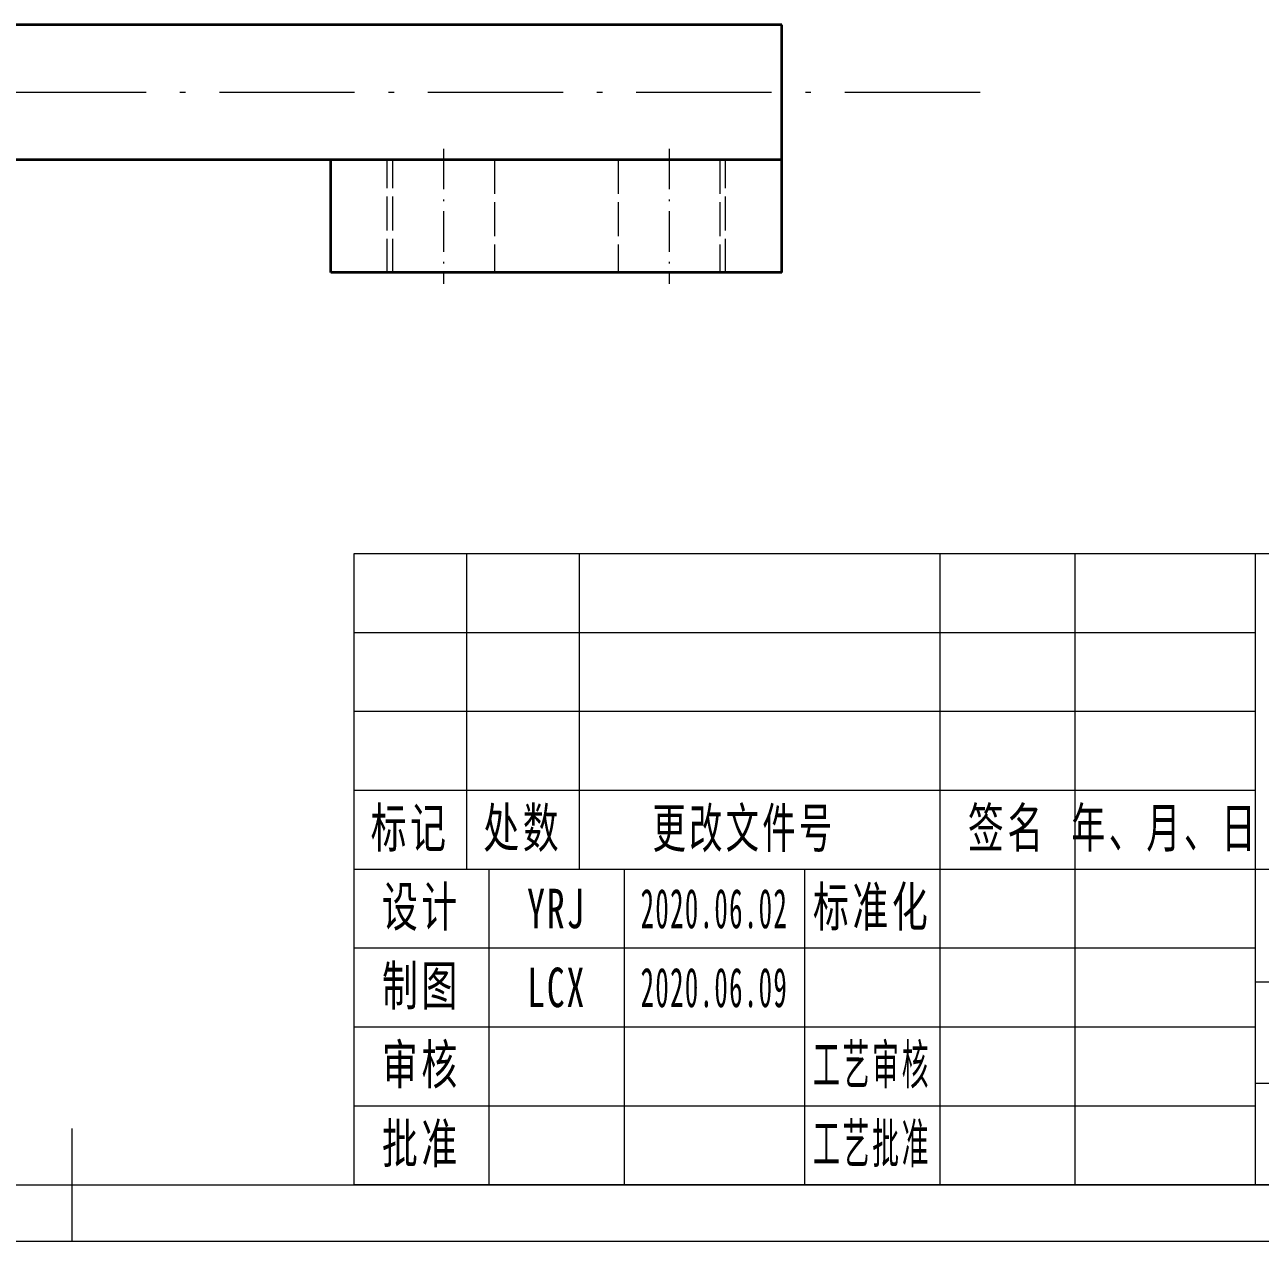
# Model space of a CAD drawing. Header units: millimetres. Extents: x -15766 to 80009, y -9701 to 15159.
# Drawn here: x 4663.9 to 4773.5, y 13253.7 to 13361.7 of the extents above; entities that cross this region are included whole.
import ezdxf

# ---------------------------------------------------------------- set-up
doc = ezdxf.new("R2010")
doc.units = ezdxf.units.MM
for name, pattern in [('CENTER-HOKUTO_1', [16, 13, -1, 1, -1]), ('DASHDOT', [18.5, 12, -3, 0.5, -3]), ('DASHED', [15, 12, -3]), ('HIDDEN-HOKUTO_1', [2, 1, -1])]:
    doc.linetypes.add(name, pattern=pattern)
for name, color, linetype, lineweight in [('AM_7', 2, 'CENTER-HOKUTO_1', 18), ('AM_HID', 1, 'HIDDEN-HOKUTO_1', 18), ('AM_VIS', 7, 'Continuous', 18), ('CDRAFT0', 7, 'Continuous', 18), ('title_frame', 7, 'Continuous', 18), ('尺寸线层', 3, 'Continuous', 18), ('粗实线层_1', 7, 'Continuous', 15), ('细实线层', 7, 'Continuous', 18)]:
    doc.layers.add(name, color=color, linetype=linetype, lineweight=lineweight)
doc.styles.add('UserTxtStyle1', font='', dxfattribs={"width": 0.618357})
doc.styles.add('UserTxtStyle2', font='', dxfattribs={"width": 0.634692})
doc.styles.add('标准', font='', dxfattribs={"width": 0.667})
doc.styles.get('UserTxtStyle1').set_extended_font_data('宋体')
doc.styles.get('UserTxtStyle2').set_extended_font_data('宋体')
doc.styles.get('标准').set_extended_font_data('宋体')

# ---------------------------------------------------------------- blocks, each defined once
blk = doc.blocks.new('*X614')
at = {"layer": 'CDRAFT0'}
blk.add_line((0, 0), (420, 0), dxfattribs=at)
at = {"layer": '粗实线层_1'}
for p, q in [((210, 0), (210, 10)), ((25, 5), (415, 5))]:
    blk.add_line(p, q, dxfattribs=at)

msp = doc.modelspace()

# ---------------------------------------------------------------- linework, layer by layer
at = {"layer": 'AM_7', "linetype": 'DASHDOT', "lineweight": 13}
msp.add_line((4748.63462, 13355.68102), (4537.45689, 13355.68102), dxfattribs=at)
at = {"layer": 'AM_7', "linetype": 'DASHDOT', "lineweight": 13, "ltscale": 0.300015}
for p, q in [((4701.03648, 13350.68108), (4701.03648, 13338.68047)), ((4721.03648, 13350.68108), (4721.03648, 13338.68047))]:
    msp.add_line(p, q, dxfattribs=at)
at = {"layer": 'AM_HID', "linetype": 'DASHED', "lineweight": 13}
msp.add_line((4731.03648, 13349.68102), (4691.03648, 13349.68102), dxfattribs=at)
at = {"layer": 'AM_HID', "linetype": 'DASHED', "lineweight": 13, "ltscale": 0.25}
for p, q in [((4696.03648, 13339.68102), (4696.03648, 13349.68102)), ((4696.53648, 13339.68102), (4696.53648, 13349.68102)), ((4705.53648, 13349.68102), (4705.53648, 13339.68102)), ((4716.53648, 13349.68102), (4716.53648, 13339.68102)), ((4725.53648, 13349.68102), (4725.53648, 13339.68102)), ((4726.03648, 13339.68102), (4726.03648, 13349.68102))]:
    msp.add_line(p, q, dxfattribs=at)
at = {"layer": 'AM_VIS', "lineweight": 35}
for p, q in [((4731.03648, 13361.68102), (4555.05552, 13361.68102)), ((4731.03648, 13355.68102), (4731.03648, 13361.68102)), ((4731.03648, 13349.68102), (4731.03648, 13355.68102)), ((4691.03648, 13349.68102), (4555.05552, 13349.68102)), ((4731.03648, 13349.68102), (4691.03648, 13349.68102)), ((4691.03648, 13339.68102), (4691.03648, 13349.68102)), ((4731.03648, 13339.68102), (4731.03648, 13349.68102)), ((4731.03648, 13339.68102), (4691.03648, 13339.68102))]:
    msp.add_line(p, q, dxfattribs=at)
at = {"layer": '粗实线层_1'}
for p, q in [((4873.0616, 13314.73384), (4693.0616, 13314.73384)), ((4693.0616, 13314.73384), (4693.0616, 13258.73384)), ((4773.0616, 13314.73384), (4773.0616, 13258.73384)), ((4823.0616, 13286.73384), (4693.0616, 13286.73384)), ((4733.0616, 13286.73384), (4733.0616, 13258.73384)), ((4773.0616, 13279.73384), (4693.0616, 13279.73384)), ((4773.0616, 13272.73384), (4693.0616, 13272.73384)), ((4823.0616, 13267.73384), (4773.0616, 13267.73384)), ((4773.0616, 13265.73384), (4693.0616, 13265.73384)), ((4873.0616, 13258.73384), (4693.0616, 13258.73384))]:
    msp.add_line(p, q, dxfattribs=at)
at = {"layer": '细实线层'}
for p, q in [((4703.0616, 13314.73384), (4703.0616, 13286.73384)), ((4713.0616, 13314.73384), (4713.0616, 13286.73384)), ((4745.0616, 13314.73384), (4745.0616, 13258.73384)), ((4757.0616, 13314.73384), (4757.0616, 13258.73384)), ((4773.0616, 13307.73384), (4693.0616, 13307.73384)), ((4773.0616, 13300.73384), (4693.0616, 13300.73384)), ((4773.0616, 13293.73384), (4693.0616, 13293.73384)), ((4705.0616, 13286.73384), (4705.0616, 13258.73384)), ((4717.0616, 13286.73384), (4717.0616, 13258.73384)), ((4823.0616, 13276.73384), (4773.0616, 13276.73384))]:
    msp.add_line(p, q, dxfattribs=at)

# ---------------------------------------------------------------- block references
at = {"layer": 'title_frame'}
msp.add_blockref('*X614', (4458.0616, 13253.73384), dxfattribs=at)

# ---------------------------------------------------------------- texts
at = {"layer": '尺寸线层', "char_height": 3.5, "attachment_point": 5, "line_spacing_factor": 1.15057}
for s, insert, width, style in [('\\T1.1;标记', (4698.0616, 13290.23384), 18, '标准'), ('\\T1.1;处数', (4708.0616, 13290.23384), 18, '标准'), ('\\T1.1;更改文件号', (4727.69502, 13290.20985), 30, 'UserTxtStyle1'), ('\\T1.1;签名', (4751.0616, 13290.23384), 22, '标准'), ('\\T1.1;年、月、日', (4765.0616, 13290.23384), 30, 'UserTxtStyle2'), ('\\T1.1;标准化', (4739.0616, 13283.23384), 22, '标准'), ('\\T1.1;设计', (4699.0616, 13283.23384), 22, '标准'), ('{\\T1.1;YRJ}', (4711.0616, 13283.23384), 22, '标准'), ('{\\W0.5;\\T1.1;2020.06.02}', (4725.0616, 13283.23384), 16, '标准'), ('\\T1.1;制图', (4699.0616, 13276.23384), 22, '标准'), ('{\\T1.1;LCX}', (4711.0616, 13276.23384), 22, '标准'), ('{\\W0.5;\\T1.1;2020.06.09}', (4725.0616, 13276.23384), 16, '标准'), ('\\T1.1;审核', (4699.0616, 13269.23384), 22, '标准'), ('{\\W0.5;\\T1.1;工艺审核}', (4739.0616, 13269.23384), 22, '标准'), ('{\\T1.1;批准}', (4699.0616, 13262.23384), 22, '标准'), ('{\\W0.5;\\T1.1;工艺批准}', (4739.0616, 13262.23384), 22, '标准')]:
    msp.add_mtext(s, dxfattribs=dict(at, insert=insert, width=width, style=style))

doc.saveas('drawing.dxf')
